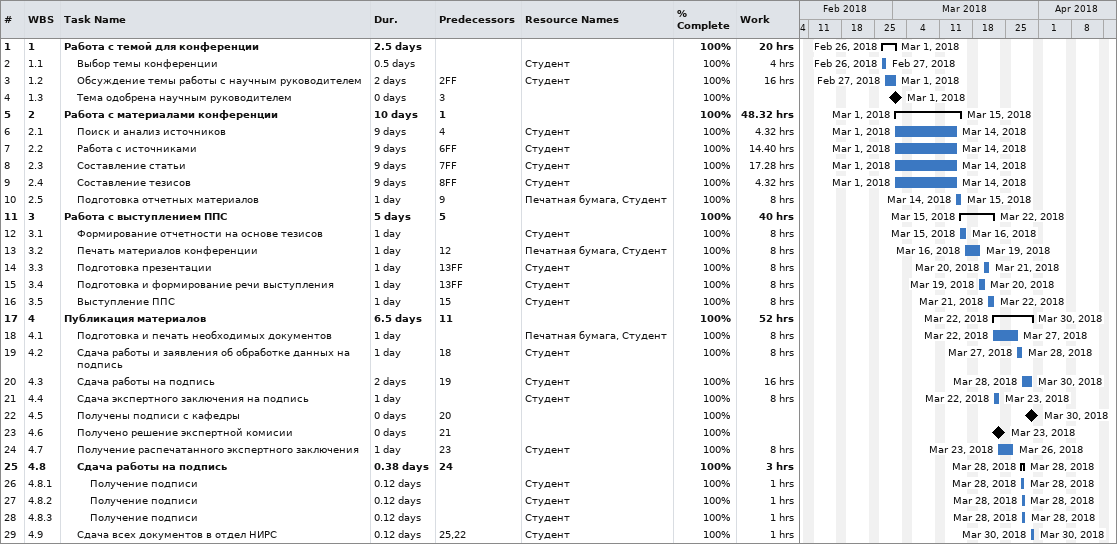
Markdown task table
| ID | WBS | Task | Duration | Start | Finish | Predecessors | Resources | % complete | Work (h) |
|---|---|---|---|---|---|---|---|---|---|
| 1 | 1 | **Работа с темой для конференции** | 2.5d | 2018-02-26 | 2018-03-01 |  |  | 100 | 20 |
| 2 | 1.1 | Выбор темы конференции | 0.5d | 2018-02-26 | 2018-02-27 |  | Студент | 100 | 4 |
| 3 | 1.2 | Обсуждение темы работы с научным руководителем | 2d | 2018-02-27 | 2018-03-01 | 2FF | Студент | 100 | 16 |
| 4 | 1.3 | Тема одобрена научным руководителем | 0d | 2018-03-01 | 2018-03-01 | 3 |  | 100 |  |
| 5 | 2 | **Работа с материалами конференции** | 10d | 2018-03-01 | 2018-03-15 | 1 |  | 100 | 48.32 |
| 6 | 2.1 | Поиск и анализ источников | 9d | 2018-03-01 | 2018-03-14 | 4 | Студент | 100 | 4.32 |
| 7 | 2.2 | Работа с источниками | 9d | 2018-03-01 | 2018-03-14 | 6FF | Студент | 100 | 14.40 |
| 8 | 2.3 | Составление статьи | 9d | 2018-03-01 | 2018-03-14 | 7FF | Студент | 100 | 17.28 |
| 9 | 2.4 | Составление тезисов | 9d | 2018-03-01 | 2018-03-14 | 8FF | Студент | 100 | 4.32 |
| 10 | 2.5 | Подготовка отчетных материалов | 1d | 2018-03-14 | 2018-03-15 | 9 | Печатная бумага, Студент | 100 | 8 |
| 11 | 3 | **Работа с выступлением ППС** | 5d | 2018-03-15 | 2018-03-22 | 5 |  | 100 | 40 |
| 12 | 3.1 | Формирование отчетности на основе тезисов | 1d | 2018-03-15 | 2018-03-16 |  | Студент | 100 | 8 |
| 13 | 3.2 | Печать материалов конференции | 1d | 2018-03-16 | 2018-03-19 | 12 | Печатная бумага, Студент | 100 | 8 |
| 14 | 3.3 | Подготовка презентации | 1d | 2018-03-20 | 2018-03-21 | 13FF | Студент | 100 | 8 |
| 15 | 3.4 | Подготовка и формирование речи выступления | 1d | 2018-03-19 | 2018-03-20 | 13FF | Студент | 100 | 8 |
| 16 | 3.5 | Выступление ППС | 1d | 2018-03-21 | 2018-03-22 | 15 | Студент | 100 | 8 |
| 17 | 4 | **Публикация материалов** | 6.5d | 2018-03-22 | 2018-03-30 | 11 |  | 100 | 52 |
| 18 | 4.1 | Подготовка и печать необходимых документов | 1d | 2018-03-22 | 2018-03-27 |  | Печатная бумага, Студент | 100 | 8 |
| 19 | 4.2 | Сдача работы и заявления об обработке данных на подпись | 1d | 2018-03-27 | 2018-03-28 | 18 | Студент | 100 | 8 |
| 20 | 4.3 | Сдача работы на подпись | 2d | 2018-03-28 | 2018-03-30 | 19 | Студент | 100 | 16 |
| 21 | 4.4 | Сдача экспертного заключения на подпись | 1d | 2018-03-22 | 2018-03-23 |  | Студент | 100 | 8 |
| 22 | 4.5 | Получены подписи с кафедры | 0d | 2018-03-30 | 2018-03-30 | 20 |  | 100 |  |
| 23 | 4.6 | Получено решение экспертной комисии | 0d | 2018-03-23 | 2018-03-23 | 21 |  | 100 |  |
| 24 | 4.7 | Получение распечатанного экспертного заключения | 1d | 2018-03-23 | 2018-03-26 | 23 | Студент | 100 | 8 |
| 25 | 4.8 | **Сдача работы на подпись** | 0.38d | 2018-03-28 | 2018-03-28 | 24 |  | 100 | 3 |
| 26 | 4.8.1 | Получение подписи | 0.12d | 2018-03-28 | 2018-03-28 |  | Студент | 100 | 1 |
| 27 | 4.8.2 | Получение подписи | 0.12d | 2018-03-28 | 2018-03-28 |  | Студент | 100 | 1 |
| 28 | 4.8.3 | Получение подписи | 0.12d | 2018-03-28 | 2018-03-28 |  | Студент | 100 | 1 |
| 29 | 4.9 | Сдача всех документов в отдел НИРС | 0.12d | 2018-03-30 | 2018-03-30 | 25, 22 | Студент | 100 | 1 |
